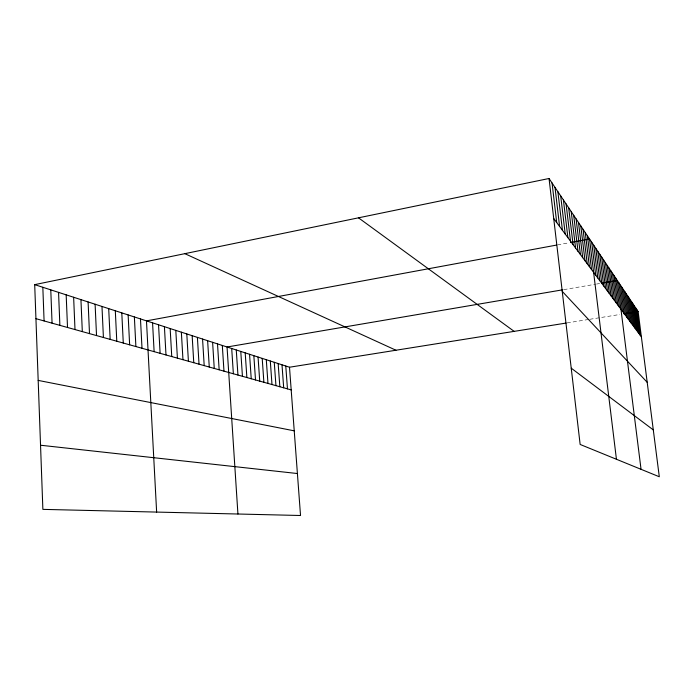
<?xml version="1.0" encoding="UTF-8"?>
<svg xmlns="http://www.w3.org/2000/svg" width="694" height="694" viewBox="0 0 694 694"><rect width="100%" height="100%" fill="white"/><g stroke="black" fill="none" stroke-linecap="round" stroke-linejoin="round"><path stroke-width="0.52" stroke-dasharray="3.47 2.6" d="M557.534 244.904L569.47 242.692M563.814 289.632L595.504 284.228M596.536 284.054L599.651 283.525M567.085 322.91L588.764 319.448M589.761 319.292L599.72 317.705M601.715 317.384L619.82 314.495"/><path stroke-width="1.04" d="M34.7 284.644L289.502 367.23L300.528 515.503L42.872 509.37L34.7 284.644L549.041 178.497L638.133 311.571L659.3 476.761L580.149 444.455L549.041 178.497M556.545 245.086L146.477 320.871L156.636 512.085M570.468 242.51L589.536 238.988L616.437 459.263M562.799 289.797L227.051 346.991L237.929 514.02M601.724 283.169L617.339 280.515L641.048 469.309M289.502 367.23L566.104 323.074M623.871 313.844L638.133 311.571M40.538 445.227L297.405 473.534M38.179 380.399L294.23 430.835M35.941 318.667L291.185 389.907M184.83 253.657L395.953 350.236M358.486 217.821L514.15 331.368M571.231 368.176L653.297 429.907M562.244 291.376L647.198 382.316M553.725 218.532L641.36 336.772M636.91 309.75L640.163 335.15M635.669 307.893L638.94 333.51M634.403 306.002L637.699 331.836M633.119 304.076L636.441 330.127M631.809 302.124L635.149 328.392M630.473 300.138L633.848 326.631M629.12 298.108L632.512 324.835M627.74 296.052L631.158 323.005M626.335 293.952L629.779 321.149M624.904 291.81L628.374 319.249M623.446 289.641L626.942 317.323M621.963 287.42L625.485 315.354M620.453 285.156L624.001 313.35M618.909 282.857L622.483 311.302M615.734 278.121L619.369 307.104M614.103 275.683L617.764 304.935M612.438 273.193L616.133 302.731M610.737 270.651L614.459 300.476M609.011 268.066L612.759 298.177M607.241 265.429L611.024 295.835M605.437 262.731L609.245 293.441M603.589 259.981L607.432 290.994M601.715 257.17L605.584 288.504M599.789 254.299L603.693 285.954M597.829 251.367L601.767 283.352M595.825 248.374L599.798 280.688M593.778 245.312L597.777 277.973M591.678 242.189L595.721 275.188M587.428 235.83L591.531 269.541M585.259 232.594L589.406 266.669M583.055 229.298L587.228 263.737M580.791 225.923L585.007 260.736M578.484 222.47L582.726 257.665M576.115 218.931L580.401 254.516M573.695 215.314L578.015 251.306M571.214 211.618L575.578 248.01M568.681 207.818L573.079 244.635M566.078 203.941L570.511 241.182M563.415 199.959L567.892 237.643M560.683 195.882L565.202 234.008M557.881 191.7L562.444 230.287M555.009 187.406L559.607 226.47M552.068 183.008L556.709 222.548M285.772 366.024L287.463 388.866M281.998 364.801L283.681 387.807M278.155 363.561L279.847 386.74M274.26 362.294L275.943 385.647M270.304 361.01L271.987 384.545M266.288 359.709L267.971 383.426M262.202 358.382L263.885 382.281M258.055 357.037L259.729 381.127M253.839 355.675L255.513 379.948M249.554 354.287L251.228 378.751M245.199 352.873L246.873 377.536M240.775 351.442L242.44 376.304M236.272 349.984L237.938 375.046M231.701 348.501L233.366 373.762M222.314 345.456L223.971 371.143M217.508 343.894L219.157 369.798M212.607 342.307L214.255 368.436M207.627 340.693L209.267 367.039M202.561 339.054L204.192 365.625M197.4 337.379L199.031 364.185M192.151 335.679L193.765 362.719M186.799 333.944L188.412 361.218M181.36 332.183L182.964 359.7M175.808 330.379L177.404 358.147M170.16 328.548L171.748 356.569M164.409 326.683L165.987 354.964M158.544 324.783L160.114 353.324M152.567 322.849L154.12 351.65M140.474 318.928L142.01 348.267M134.367 316.95L135.885 346.558M128.138 314.929L129.639 344.823M121.788 312.873L123.28 343.044M115.308 310.773L116.783 341.231M108.706 308.63L110.164 339.383M101.975 306.453L103.415 337.501M95.104 304.224L96.527 335.575M88.095 301.951L89.5 333.614M80.938 299.635L82.317 331.611M73.633 297.266L74.995 329.563M66.173 294.846L67.518 327.481M58.556 292.374L59.875 325.347M50.775 289.858L52.067 323.17M42.828 287.281L44.086 320.94"/></g></svg>
